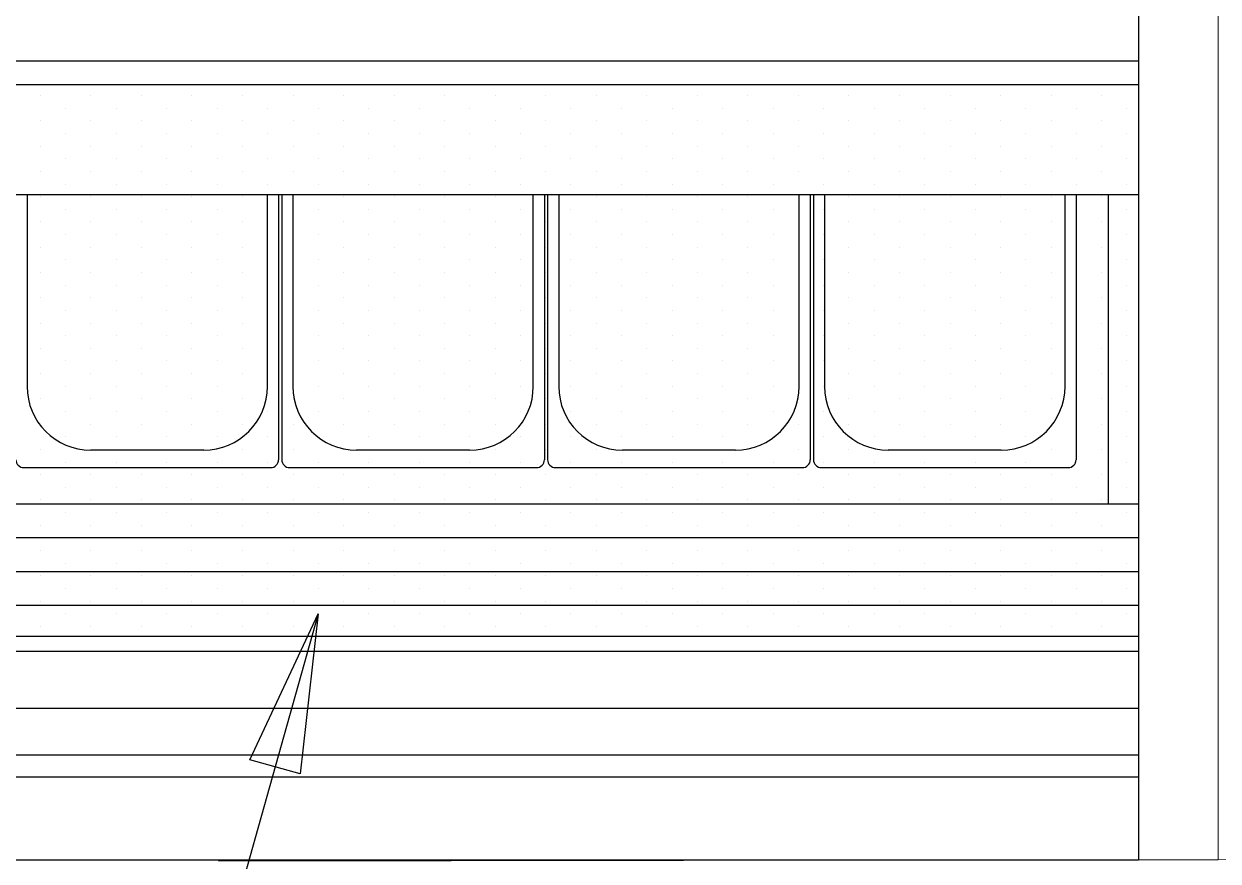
# Model space of a CAD drawing. Header units: millimetres. Extents: x 4980 to 19099, y 3891 to 5773.
# Drawn here: x 6685.2 to 6760.2, y 4954.4 to 5007 of the extents above; entities that cross this region are included whole.
import ezdxf

# ---------------------------------------------------------------- set-up
doc = ezdxf.new("R2010")
doc.units = ezdxf.units.MM
doc.layers.add('Kıtc-031 Müşteri Mevcut', color=30, linetype='Continuous')
doc.layers.add('no3_ahsap kesit on', color=40, linetype='Continuous', lineweight=20)
doc.layers.add('no3_paslanmaz gorunus on', color=163, linetype='Continuous', lineweight=18)
doc.styles.get("Standard").update_dxf_attribs({"font": 'stylu.ttf', "height": 10})
doc.dimstyles.new('ISO-25', dxfattribs={"dimtxt": 2.5, "dimasz": 5, "dimexe": 1.25, "dimexo": 0.625, "dimtad": 1, "dimdec": 0, "dimtxsty": 'Standard', "dimblk": 'ARCHTICK', "dimcen": 2.5, "dimclrd": 256, "dimclre": 256, "dimclrt": 256, "dimadec": 0, "dimazin": 0, "dimtfac": 1, "dimtdec": 0, "dimtmove": 0, "dimatfit": 3, "dimldrblk": 'ARCHTICK', "dimfxl": 1, "dimlwd": -1, "dimlwe": -1, "dimarcsym": 0})

# ---------------------------------------------------------------- blocks, each defined once
blk = doc.blocks.new('A$C76464ACB')
at = {"layer": 'Kıtc-031 Müşteri Mevcut'}
for p, q in [((108.2, 114.994), (108.2, 0)), ((0, 50.192), (108.2, 50.192)), ((0, 48.692), (108.2, 48.692)), ((39.212, 48), (39.212, 48)), ((42.387, 48), (42.387, 48)), ((45.562, 48), (45.562, 48)), ((48.737, 48), (48.737, 48)), ((51.912, 48), (51.912, 48)), ((55.087, 48), (55.087, 48)), ((58.262, 48), (58.262, 48)), ((61.437, 48), (61.437, 48)), ((64.612, 48), (64.612, 48)), ((67.787, 48), (67.787, 48)), ((70.962, 48), (70.962, 48)), ((74.137, 48), (74.137, 48)), ((77.312, 48), (77.312, 48)), ((80.487, 48), (80.487, 48)), ((83.662, 48), (83.662, 48)), ((86.837, 48), (86.837, 48)), ((90.012, 48), (90.012, 48)), ((93.187, 48), (93.187, 48)), ((96.362, 48), (96.362, 48)), ((99.537, 48), (99.537, 48)), ((102.712, 48), (102.712, 48)), ((105.887, 48), (105.887, 48)), ((40.8, 47.206), (40.8, 47.206)), ((43.975, 47.206), (43.975, 47.206)), ((47.15, 47.206), (47.15, 47.206)), ((50.325, 47.206), (50.325, 47.206)), ((53.5, 47.206), (53.5, 47.206)), ((56.675, 47.206), (56.675, 47.206)), ((59.85, 47.206), (59.85, 47.206)), ((63.025, 47.206), (63.025, 47.206)), ((66.2, 47.206), (66.2, 47.206)), ((69.375, 47.206), (69.375, 47.206)), ((72.55, 47.206), (72.55, 47.206)), ((75.725, 47.206), (75.725, 47.206)), ((78.9, 47.206), (78.9, 47.206)), ((82.075, 47.206), (82.075, 47.206)), ((85.25, 47.206), (85.25, 47.206)), ((88.425, 47.206), (88.425, 47.206)), ((91.6, 47.206), (91.6, 47.206)), ((94.775, 47.206), (94.775, 47.206)), ((97.95, 47.206), (97.95, 47.206)), ((101.125, 47.206), (101.125, 47.206)), ((104.3, 47.206), (104.3, 47.206)), ((107.475, 47.206), (107.475, 47.206)), ((39.212, 46.412), (39.212, 46.412)), ((42.387, 46.412), (42.387, 46.412)), ((45.562, 46.412), (45.562, 46.412)), ((48.737, 46.412), (48.737, 46.412)), ((51.912, 46.412), (51.912, 46.412)), ((55.087, 46.412), (55.087, 46.412)), ((58.262, 46.412), (58.262, 46.412)), ((61.437, 46.412), (61.437, 46.412)), ((64.612, 46.412), (64.612, 46.412)), ((67.787, 46.412), (67.787, 46.412)), ((70.962, 46.412), (70.962, 46.412)), ((74.137, 46.412), (74.137, 46.412)), ((77.312, 46.412), (77.312, 46.412)), ((80.487, 46.412), (80.487, 46.412)), ((83.662, 46.412), (83.662, 46.412)), ((86.837, 46.412), (86.837, 46.412)), ((90.012, 46.412), (90.012, 46.412)), ((93.187, 46.412), (93.187, 46.412)), ((96.362, 46.412), (96.362, 46.412)), ((99.537, 46.412), (99.537, 46.412)), ((102.712, 46.412), (102.712, 46.412)), ((105.887, 46.412), (105.887, 46.412)), ((40.8, 45.619), (40.8, 45.619)), ((43.975, 45.619), (43.975, 45.619)), ((47.15, 45.619), (47.15, 45.619)), ((50.325, 45.619), (50.325, 45.619)), ((53.5, 45.619), (53.5, 45.619)), ((56.675, 45.619), (56.675, 45.619)), ((59.85, 45.619), (59.85, 45.619)), ((63.025, 45.619), (63.025, 45.619)), ((66.2, 45.619), (66.2, 45.619)), ((69.375, 45.619), (69.375, 45.619)), ((72.55, 45.619), (72.55, 45.619)), ((75.725, 45.619), (75.725, 45.619)), ((78.9, 45.619), (78.9, 45.619)), ((82.075, 45.619), (82.075, 45.619)), ((85.25, 45.619), (85.25, 45.619)), ((88.425, 45.619), (88.425, 45.619)), ((91.6, 45.619), (91.6, 45.619)), ((94.775, 45.619), (94.775, 45.619)), ((97.95, 45.619), (97.95, 45.619)), ((101.125, 45.619), (101.125, 45.619)), ((104.3, 45.619), (104.3, 45.619)), ((107.475, 45.619), (107.475, 45.619)), ((39.212, 44.825), (39.212, 44.825)), ((42.387, 44.825), (42.387, 44.825)), ((45.562, 44.825), (45.562, 44.825)), ((48.737, 44.825), (48.737, 44.825)), ((51.912, 44.825), (51.912, 44.825)), ((55.087, 44.825), (55.087, 44.825)), ((58.262, 44.825), (58.262, 44.825)), ((61.437, 44.825), (61.437, 44.825)), ((64.612, 44.825), (64.612, 44.825)), ((67.787, 44.825), (67.787, 44.825)), ((70.962, 44.825), (70.962, 44.825)), ((74.137, 44.825), (74.137, 44.825)), ((77.312, 44.825), (77.312, 44.825)), ((80.487, 44.825), (80.487, 44.825)), ((83.662, 44.825), (83.662, 44.825)), ((86.837, 44.825), (86.837, 44.825)), ((90.012, 44.825), (90.012, 44.825)), ((93.187, 44.825), (93.187, 44.825)), ((96.362, 44.825), (96.362, 44.825)), ((99.537, 44.825), (99.537, 44.825)), ((102.712, 44.825), (102.712, 44.825)), ((105.887, 44.825), (105.887, 44.825)), ((40.8, 44.031), (40.8, 44.031)), ((43.975, 44.031), (43.975, 44.031)), ((47.15, 44.031), (47.15, 44.031)), ((50.325, 44.031), (50.325, 44.031)), ((53.5, 44.031), (53.5, 44.031)), ((56.675, 44.031), (56.675, 44.031)), ((59.85, 44.031), (59.85, 44.031)), ((63.025, 44.031), (63.025, 44.031)), ((66.2, 44.031), (66.2, 44.031)), ((69.375, 44.031), (69.375, 44.031)), ((72.55, 44.031), (72.55, 44.031)), ((75.725, 44.031), (75.725, 44.031)), ((78.9, 44.031), (78.9, 44.031)), ((82.075, 44.031), (82.075, 44.031)), ((85.25, 44.031), (85.25, 44.031)), ((88.425, 44.031), (88.425, 44.031)), ((91.6, 44.031), (91.6, 44.031)), ((94.775, 44.031), (94.775, 44.031)), ((97.95, 44.031), (97.95, 44.031)), ((101.125, 44.031), (101.125, 44.031)), ((104.3, 44.031), (104.3, 44.031)), ((107.475, 44.031), (107.475, 44.031)), ((39.212, 43.237), (39.212, 43.237)), ((42.387, 43.237), (42.387, 43.237)), ((45.562, 43.237), (45.562, 43.237)), ((48.737, 43.237), (48.737, 43.237)), ((51.912, 43.237), (51.912, 43.237)), ((55.087, 43.237), (55.087, 43.237)), ((58.262, 43.237), (58.262, 43.237)), ((61.437, 43.237), (61.437, 43.237)), ((64.612, 43.237), (64.612, 43.237)), ((67.787, 43.237), (67.787, 43.237)), ((70.962, 43.237), (70.962, 43.237)), ((74.137, 43.237), (74.137, 43.237)), ((77.312, 43.237), (77.312, 43.237)), ((80.487, 43.237), (80.487, 43.237)), ((83.662, 43.237), (83.662, 43.237)), ((86.837, 43.237), (86.837, 43.237)), ((90.012, 43.237), (90.012, 43.237)), ((93.187, 43.237), (93.187, 43.237)), ((96.362, 43.237), (96.362, 43.237)), ((99.537, 43.237), (99.537, 43.237)), ((102.712, 43.237), (102.712, 43.237)), ((105.887, 43.237), (105.887, 43.237)), ((40.8, 42.444), (40.8, 42.444)), ((43.975, 42.444), (43.975, 42.444)), ((47.15, 42.444), (47.15, 42.444)), ((50.325, 42.444), (50.325, 42.444)), ((53.5, 42.444), (53.5, 42.444)), ((56.675, 42.444), (56.675, 42.444)), ((59.85, 42.444), (59.85, 42.444)), ((63.025, 42.444), (63.025, 42.444)), ((66.2, 42.444), (66.2, 42.444)), ((69.375, 42.444), (69.375, 42.444)), ((72.55, 42.444), (72.55, 42.444)), ((75.725, 42.444), (75.725, 42.444)), ((78.9, 42.444), (78.9, 42.444)), ((82.075, 42.444), (82.075, 42.444)), ((85.25, 42.444), (85.25, 42.444)), ((88.425, 42.444), (88.425, 42.444)), ((91.6, 42.444), (91.6, 42.444)), ((94.775, 42.444), (94.775, 42.444)), ((97.95, 42.444), (97.95, 42.444)), ((101.125, 42.444), (101.125, 42.444)), ((104.3, 42.444), (104.3, 42.444)), ((107.475, 42.444), (107.475, 42.444)), ((108.2, 41.773), (0, 41.773)), ((38.382, 41.773), (38.382, 29.73)), ((39.212, 41.65), (39.212, 41.65)), ((42.387, 41.65), (42.387, 41.65)), ((45.562, 41.65), (45.562, 41.65)), ((48.737, 41.65), (48.737, 41.65)), ((51.912, 41.65), (51.912, 41.65)), ((53.482, 29.73), (53.482, 41.773)), ((54.182, 41.773), (54.182, 25.13)), ((54.382, 41.773), (54.382, 25.13)), ((55.082, 41.773), (55.082, 29.73)), ((55.087, 41.65), (55.087, 41.65)), ((58.262, 41.65), (58.262, 41.65)), ((61.437, 41.65), (61.437, 41.65)), ((64.612, 41.65), (64.612, 41.65)), ((67.787, 41.65), (67.787, 41.65)), ((70.182, 29.73), (70.182, 41.773)), ((70.882, 41.773), (70.882, 25.13)), ((70.962, 41.65), (70.962, 41.65)), ((71.082, 41.773), (71.082, 25.13)), ((71.782, 41.773), (71.782, 29.73)), ((74.137, 41.65), (74.137, 41.65)), ((77.312, 41.65), (77.312, 41.65)), ((80.487, 41.65), (80.487, 41.65)), ((83.662, 41.65), (83.662, 41.65)), ((86.837, 41.65), (86.837, 41.65)), ((86.882, 29.73), (86.882, 41.773)), ((87.582, 41.773), (87.582, 25.13)), ((87.782, 41.773), (87.782, 25.13)), ((88.482, 41.773), (88.482, 29.73)), ((90.012, 41.65), (90.012, 41.65)), ((93.187, 41.65), (93.187, 41.65)), ((96.362, 41.65), (96.362, 41.65)), ((99.537, 41.65), (99.537, 41.65)), ((102.712, 41.65), (102.712, 41.65)), ((103.582, 29.73), (103.582, 41.773)), ((104.282, 41.773), (104.282, 25.13)), ((105.887, 41.65), (105.887, 41.65)), ((106.3, 41.773), (106.3, 22.348)), ((40.8, 40.856), (40.8, 40.856)), ((43.975, 40.856), (43.975, 40.856)), ((47.15, 40.856), (47.15, 40.856)), ((50.325, 40.856), (50.325, 40.856)), ((53.5, 40.856), (53.5, 40.856)), ((56.675, 40.856), (56.675, 40.856)), ((59.85, 40.856), (59.85, 40.856)), ((63.025, 40.856), (63.025, 40.856)), ((66.2, 40.856), (66.2, 40.856)), ((69.375, 40.856), (69.375, 40.856)), ((72.55, 40.856), (72.55, 40.856)), ((75.725, 40.856), (75.725, 40.856)), ((78.9, 40.856), (78.9, 40.856)), ((82.075, 40.856), (82.075, 40.856)), ((85.25, 40.856), (85.25, 40.856)), ((88.425, 40.856), (88.425, 40.856)), ((91.6, 40.856), (91.6, 40.856)), ((94.775, 40.856), (94.775, 40.856)), ((97.95, 40.856), (97.95, 40.856)), ((101.125, 40.856), (101.125, 40.856)), ((104.3, 40.856), (104.3, 40.856)), ((107.475, 40.856), (107.475, 40.856)), ((39.212, 40.062), (39.212, 40.062)), ((42.387, 40.062), (42.387, 40.062)), ((45.562, 40.062), (45.562, 40.062)), ((48.737, 40.062), (48.737, 40.062)), ((51.912, 40.062), (51.912, 40.062)), ((55.087, 40.062), (55.087, 40.062)), ((58.262, 40.062), (58.262, 40.062)), ((61.437, 40.062), (61.437, 40.062)), ((64.612, 40.062), (64.612, 40.062)), ((67.787, 40.062), (67.787, 40.062)), ((70.962, 40.062), (70.962, 40.062)), ((74.137, 40.062), (74.137, 40.062)), ((77.312, 40.062), (77.312, 40.062)), ((80.487, 40.062), (80.487, 40.062)), ((83.662, 40.062), (83.662, 40.062)), ((86.837, 40.062), (86.837, 40.062)), ((90.012, 40.062), (90.012, 40.062)), ((93.187, 40.062), (93.187, 40.062)), ((96.362, 40.062), (96.362, 40.062)), ((99.537, 40.062), (99.537, 40.062)), ((102.712, 40.062), (102.712, 40.062)), ((105.887, 40.062), (105.887, 40.062)), ((40.8, 39.269), (40.8, 39.269)), ((43.975, 39.269), (43.975, 39.269)), ((47.15, 39.269), (47.15, 39.269)), ((50.325, 39.269), (50.325, 39.269)), ((53.5, 39.269), (53.5, 39.269)), ((56.675, 39.269), (56.675, 39.269)), ((59.85, 39.269), (59.85, 39.269)), ((63.025, 39.269), (63.025, 39.269)), ((66.2, 39.269), (66.2, 39.269)), ((69.375, 39.269), (69.375, 39.269)), ((72.55, 39.269), (72.55, 39.269)), ((75.725, 39.269), (75.725, 39.269)), ((78.9, 39.269), (78.9, 39.269)), ((82.075, 39.269), (82.075, 39.269)), ((85.25, 39.269), (85.25, 39.269)), ((88.425, 39.269), (88.425, 39.269)), ((91.6, 39.269), (91.6, 39.269)), ((94.775, 39.269), (94.775, 39.269)), ((97.95, 39.269), (97.95, 39.269)), ((101.125, 39.269), (101.125, 39.269)), ((104.3, 39.269), (104.3, 39.269)), ((107.475, 39.269), (107.475, 39.269)), ((39.212, 38.475), (39.212, 38.475)), ((42.387, 38.475), (42.387, 38.475)), ((45.562, 38.475), (45.562, 38.475)), ((48.737, 38.475), (48.737, 38.475)), ((51.912, 38.475), (51.912, 38.475)), ((55.087, 38.475), (55.087, 38.475)), ((58.262, 38.475), (58.262, 38.475)), ((61.437, 38.475), (61.437, 38.475)), ((64.612, 38.475), (64.612, 38.475)), ((67.787, 38.475), (67.787, 38.475)), ((70.962, 38.475), (70.962, 38.475)), ((74.137, 38.475), (74.137, 38.475)), ((77.312, 38.475), (77.312, 38.475)), ((80.487, 38.475), (80.487, 38.475)), ((83.662, 38.475), (83.662, 38.475)), ((86.837, 38.475), (86.837, 38.475)), ((90.012, 38.475), (90.012, 38.475)), ((93.187, 38.475), (93.187, 38.475)), ((96.362, 38.475), (96.362, 38.475)), ((99.537, 38.475), (99.537, 38.475)), ((102.712, 38.475), (102.712, 38.475)), ((105.887, 38.475), (105.887, 38.475)), ((40.8, 37.681), (40.8, 37.681)), ((43.975, 37.681), (43.975, 37.681)), ((47.15, 37.681), (47.15, 37.681)), ((50.325, 37.681), (50.325, 37.681)), ((53.5, 37.681), (53.5, 37.681)), ((56.675, 37.681), (56.675, 37.681)), ((59.85, 37.681), (59.85, 37.681)), ((63.025, 37.681), (63.025, 37.681)), ((66.2, 37.681), (66.2, 37.681)), ((69.375, 37.681), (69.375, 37.681)), ((72.55, 37.681), (72.55, 37.681)), ((75.725, 37.681), (75.725, 37.681)), ((78.9, 37.681), (78.9, 37.681)), ((82.075, 37.681), (82.075, 37.681)), ((85.25, 37.681), (85.25, 37.681)), ((88.425, 37.681), (88.425, 37.681)), ((91.6, 37.681), (91.6, 37.681)), ((94.775, 37.681), (94.775, 37.681)), ((97.95, 37.681), (97.95, 37.681)), ((101.125, 37.681), (101.125, 37.681)), ((104.3, 37.681), (104.3, 37.681)), ((107.475, 37.681), (107.475, 37.681)), ((39.212, 36.887), (39.212, 36.887)), ((42.387, 36.887), (42.387, 36.887)), ((45.562, 36.887), (45.562, 36.887)), ((48.737, 36.887), (48.737, 36.887)), ((51.912, 36.887), (51.912, 36.887)), ((55.087, 36.887), (55.087, 36.887)), ((58.262, 36.887), (58.262, 36.887)), ((61.437, 36.887), (61.437, 36.887)), ((64.612, 36.887), (64.612, 36.887)), ((67.787, 36.887), (67.787, 36.887)), ((70.962, 36.887), (70.962, 36.887)), ((74.137, 36.887), (74.137, 36.887)), ((77.312, 36.887), (77.312, 36.887)), ((80.487, 36.887), (80.487, 36.887)), ((83.662, 36.887), (83.662, 36.887)), ((86.837, 36.887), (86.837, 36.887)), ((90.012, 36.887), (90.012, 36.887)), ((93.187, 36.887), (93.187, 36.887)), ((96.362, 36.887), (96.362, 36.887)), ((99.537, 36.887), (99.537, 36.887)), ((102.712, 36.887), (102.712, 36.887)), ((105.887, 36.887), (105.887, 36.887)), ((40.8, 36.094), (40.8, 36.094)), ((43.975, 36.094), (43.975, 36.094)), ((47.15, 36.094), (47.15, 36.094)), ((50.325, 36.094), (50.325, 36.094)), ((53.5, 36.094), (53.5, 36.094)), ((56.675, 36.094), (56.675, 36.094)), ((59.85, 36.094), (59.85, 36.094)), ((63.025, 36.094), (63.025, 36.094)), ((66.2, 36.094), (66.2, 36.094)), ((69.375, 36.094), (69.375, 36.094)), ((72.55, 36.094), (72.55, 36.094)), ((75.725, 36.094), (75.725, 36.094)), ((78.9, 36.094), (78.9, 36.094)), ((82.075, 36.094), (82.075, 36.094)), ((85.25, 36.094), (85.25, 36.094)), ((88.425, 36.094), (88.425, 36.094)), ((91.6, 36.094), (91.6, 36.094)), ((94.775, 36.094), (94.775, 36.094)), ((97.95, 36.094), (97.95, 36.094)), ((101.125, 36.094), (101.125, 36.094)), ((104.3, 36.094), (104.3, 36.094)), ((107.475, 36.094), (107.475, 36.094)), ((39.212, 35.3), (39.212, 35.3)), ((42.387, 35.3), (42.387, 35.3)), ((45.562, 35.3), (45.562, 35.3)), ((48.737, 35.3), (48.737, 35.3)), ((51.912, 35.3), (51.912, 35.3)), ((55.087, 35.3), (55.087, 35.3)), ((58.262, 35.3), (58.262, 35.3)), ((61.437, 35.3), (61.437, 35.3)), ((64.612, 35.3), (64.612, 35.3)), ((67.787, 35.3), (67.787, 35.3)), ((70.962, 35.3), (70.962, 35.3)), ((74.137, 35.3), (74.137, 35.3)), ((77.312, 35.3), (77.312, 35.3)), ((80.487, 35.3), (80.487, 35.3)), ((83.662, 35.3), (83.662, 35.3)), ((86.837, 35.3), (86.837, 35.3)), ((90.012, 35.3), (90.012, 35.3)), ((93.187, 35.3), (93.187, 35.3)), ((96.362, 35.3), (96.362, 35.3)), ((99.537, 35.3), (99.537, 35.3)), ((102.712, 35.3), (102.712, 35.3)), ((105.887, 35.3), (105.887, 35.3)), ((40.8, 34.506), (40.8, 34.506)), ((43.975, 34.506), (43.975, 34.506)), ((47.15, 34.506), (47.15, 34.506)), ((50.325, 34.506), (50.325, 34.506)), ((53.5, 34.506), (53.5, 34.506)), ((56.675, 34.506), (56.675, 34.506)), ((59.85, 34.506), (59.85, 34.506)), ((63.025, 34.506), (63.025, 34.506)), ((66.2, 34.506), (66.2, 34.506)), ((69.375, 34.506), (69.375, 34.506)), ((72.55, 34.506), (72.55, 34.506)), ((75.725, 34.506), (75.725, 34.506)), ((78.9, 34.506), (78.9, 34.506)), ((82.075, 34.506), (82.075, 34.506)), ((85.25, 34.506), (85.25, 34.506)), ((88.425, 34.506), (88.425, 34.506)), ((91.6, 34.506), (91.6, 34.506)), ((94.775, 34.506), (94.775, 34.506)), ((97.95, 34.506), (97.95, 34.506)), ((101.125, 34.506), (101.125, 34.506)), ((104.3, 34.506), (104.3, 34.506)), ((107.475, 34.506), (107.475, 34.506)), ((39.212, 33.712), (39.212, 33.712)), ((42.387, 33.712), (42.387, 33.712)), ((45.562, 33.712), (45.562, 33.712)), ((48.737, 33.712), (48.737, 33.712)), ((51.912, 33.712), (51.912, 33.712)), ((55.087, 33.712), (55.087, 33.712)), ((58.262, 33.712), (58.262, 33.712)), ((61.437, 33.712), (61.437, 33.712)), ((64.612, 33.712), (64.612, 33.712)), ((67.787, 33.712), (67.787, 33.712)), ((70.962, 33.712), (70.962, 33.712)), ((74.137, 33.712), (74.137, 33.712)), ((77.312, 33.712), (77.312, 33.712)), ((80.487, 33.712), (80.487, 33.712)), ((83.662, 33.712), (83.662, 33.712)), ((86.837, 33.712), (86.837, 33.712)), ((90.012, 33.712), (90.012, 33.712)), ((93.187, 33.712), (93.187, 33.712)), ((96.362, 33.712), (96.362, 33.712)), ((99.537, 33.712), (99.537, 33.712)), ((102.712, 33.712), (102.712, 33.712)), ((105.887, 33.712), (105.887, 33.712)), ((40.8, 32.919), (40.8, 32.919)), ((43.975, 32.919), (43.975, 32.919)), ((47.15, 32.919), (47.15, 32.919)), ((50.325, 32.919), (50.325, 32.919)), ((53.5, 32.919), (53.5, 32.919)), ((56.675, 32.919), (56.675, 32.919)), ((59.85, 32.919), (59.85, 32.919)), ((63.025, 32.919), (63.025, 32.919)), ((66.2, 32.919), (66.2, 32.919)), ((69.375, 32.919), (69.375, 32.919)), ((72.55, 32.919), (72.55, 32.919)), ((75.725, 32.919), (75.725, 32.919)), ((78.9, 32.919), (78.9, 32.919)), ((82.075, 32.919), (82.075, 32.919)), ((85.25, 32.919), (85.25, 32.919)), ((88.425, 32.919), (88.425, 32.919)), ((91.6, 32.919), (91.6, 32.919)), ((94.775, 32.919), (94.775, 32.919)), ((97.95, 32.919), (97.95, 32.919)), ((101.125, 32.919), (101.125, 32.919)), ((104.3, 32.919), (104.3, 32.919)), ((107.475, 32.919), (107.475, 32.919)), ((39.212, 32.125), (39.212, 32.125)), ((42.387, 32.125), (42.387, 32.125)), ((45.562, 32.125), (45.562, 32.125)), ((48.737, 32.125), (48.737, 32.125)), ((51.912, 32.125), (51.912, 32.125)), ((55.087, 32.125), (55.087, 32.125)), ((58.262, 32.125), (58.262, 32.125)), ((61.437, 32.125), (61.437, 32.125)), ((64.612, 32.125), (64.612, 32.125)), ((67.787, 32.125), (67.787, 32.125)), ((70.962, 32.125), (70.962, 32.125)), ((74.137, 32.125), (74.137, 32.125)), ((77.312, 32.125), (77.312, 32.125)), ((80.487, 32.125), (80.487, 32.125)), ((83.662, 32.125), (83.662, 32.125)), ((86.837, 32.125), (86.837, 32.125)), ((90.012, 32.125), (90.012, 32.125)), ((93.187, 32.125), (93.187, 32.125)), ((96.362, 32.125), (96.362, 32.125)), ((99.537, 32.125), (99.537, 32.125)), ((102.712, 32.125), (102.712, 32.125)), ((105.887, 32.125), (105.887, 32.125)), ((40.8, 31.331), (40.8, 31.331)), ((43.975, 31.331), (43.975, 31.331)), ((47.15, 31.331), (47.15, 31.331)), ((50.325, 31.331), (50.325, 31.331)), ((53.5, 31.331), (53.5, 31.331)), ((56.675, 31.331), (56.675, 31.331)), ((59.85, 31.331), (59.85, 31.331)), ((63.025, 31.331), (63.025, 31.331)), ((66.2, 31.331), (66.2, 31.331)), ((69.375, 31.331), (69.375, 31.331)), ((72.55, 31.331), (72.55, 31.331)), ((75.725, 31.331), (75.725, 31.331)), ((78.9, 31.331), (78.9, 31.331)), ((82.075, 31.331), (82.075, 31.331)), ((85.25, 31.331), (85.25, 31.331)), ((88.425, 31.331), (88.425, 31.331)), ((91.6, 31.331), (91.6, 31.331)), ((94.775, 31.331), (94.775, 31.331)), ((97.95, 31.331), (97.95, 31.331)), ((101.125, 31.331), (101.125, 31.331)), ((104.3, 31.331), (104.3, 31.331)), ((107.475, 31.331), (107.475, 31.331)), ((39.212, 30.537), (39.212, 30.537)), ((42.387, 30.537), (42.387, 30.537)), ((45.562, 30.537), (45.562, 30.537)), ((48.737, 30.537), (48.737, 30.537)), ((51.912, 30.537), (51.912, 30.537)), ((55.087, 30.537), (55.087, 30.537)), ((58.262, 30.537), (58.262, 30.537)), ((61.437, 30.537), (61.437, 30.537)), ((64.612, 30.537), (64.612, 30.537)), ((67.787, 30.537), (67.787, 30.537)), ((70.962, 30.537), (70.962, 30.537)), ((74.137, 30.537), (74.137, 30.537)), ((77.312, 30.537), (77.312, 30.537)), ((80.487, 30.537), (80.487, 30.537)), ((83.662, 30.537), (83.662, 30.537)), ((86.837, 30.537), (86.837, 30.537)), ((90.012, 30.537), (90.012, 30.537)), ((93.187, 30.537), (93.187, 30.537)), ((96.362, 30.537), (96.362, 30.537)), ((99.537, 30.537), (99.537, 30.537)), ((102.712, 30.537), (102.712, 30.537)), ((105.887, 30.537), (105.887, 30.537)), ((40.8, 29.744), (40.8, 29.744)), ((43.975, 29.744), (43.975, 29.744)), ((47.15, 29.744), (47.15, 29.744)), ((50.325, 29.744), (50.325, 29.744)), ((53.5, 29.744), (53.5, 29.744)), ((56.675, 29.744), (56.675, 29.744)), ((59.85, 29.744), (59.85, 29.744)), ((63.025, 29.744), (63.025, 29.744)), ((66.2, 29.744), (66.2, 29.744)), ((69.375, 29.744), (69.375, 29.744)), ((72.55, 29.744), (72.55, 29.744)), ((75.725, 29.744), (75.725, 29.744)), ((78.9, 29.744), (78.9, 29.744)), ((82.075, 29.744), (82.075, 29.744)), ((85.25, 29.744), (85.25, 29.744)), ((88.425, 29.744), (88.425, 29.744)), ((91.6, 29.744), (91.6, 29.744)), ((94.775, 29.744), (94.775, 29.744)), ((97.95, 29.744), (97.95, 29.744)), ((101.125, 29.744), (101.125, 29.744)), ((104.3, 29.744), (104.3, 29.744)), ((107.475, 29.744), (107.475, 29.744)), ((39.212, 28.95), (39.212, 28.95)), ((42.387, 28.95), (42.387, 28.95)), ((45.562, 28.95), (45.562, 28.95)), ((48.737, 28.95), (48.737, 28.95)), ((51.912, 28.95), (51.912, 28.95)), ((55.087, 28.95), (55.087, 28.95)), ((58.262, 28.95), (58.262, 28.95)), ((61.437, 28.95), (61.437, 28.95)), ((64.612, 28.95), (64.612, 28.95)), ((67.787, 28.95), (67.787, 28.95)), ((70.962, 28.95), (70.962, 28.95)), ((74.137, 28.95), (74.137, 28.95)), ((77.312, 28.95), (77.312, 28.95)), ((80.487, 28.95), (80.487, 28.95)), ((83.662, 28.95), (83.662, 28.95)), ((86.837, 28.95), (86.837, 28.95)), ((90.012, 28.95), (90.012, 28.95)), ((93.187, 28.95), (93.187, 28.95)), ((96.362, 28.95), (96.362, 28.95)), ((99.537, 28.95), (99.537, 28.95)), ((102.712, 28.95), (102.712, 28.95)), ((105.887, 28.95), (105.887, 28.95)), ((40.8, 28.156), (40.8, 28.156)), ((43.975, 28.156), (43.975, 28.156)), ((47.15, 28.156), (47.15, 28.156)), ((50.325, 28.156), (50.325, 28.156)), ((53.5, 28.156), (53.5, 28.156)), ((56.675, 28.156), (56.675, 28.156)), ((59.85, 28.156), (59.85, 28.156)), ((63.025, 28.156), (63.025, 28.156)), ((66.2, 28.156), (66.2, 28.156)), ((69.375, 28.156), (69.375, 28.156)), ((72.55, 28.156), (72.55, 28.156)), ((75.725, 28.156), (75.725, 28.156)), ((78.9, 28.156), (78.9, 28.156)), ((82.075, 28.156), (82.075, 28.156)), ((85.25, 28.156), (85.25, 28.156)), ((88.425, 28.156), (88.425, 28.156)), ((91.6, 28.156), (91.6, 28.156)), ((94.775, 28.156), (94.775, 28.156)), ((97.95, 28.156), (97.95, 28.156)), ((101.125, 28.156), (101.125, 28.156)), ((104.3, 28.156), (104.3, 28.156)), ((107.475, 28.156), (107.475, 28.156)), ((39.212, 27.362), (39.212, 27.362)), ((42.387, 27.362), (42.387, 27.362)), ((45.562, 27.362), (45.562, 27.362)), ((48.737, 27.362), (48.737, 27.362)), ((51.912, 27.362), (51.912, 27.362)), ((55.087, 27.362), (55.087, 27.362)), ((58.262, 27.362), (58.262, 27.362)), ((61.437, 27.362), (61.437, 27.362)), ((64.612, 27.362), (64.612, 27.362)), ((67.787, 27.362), (67.787, 27.362)), ((70.962, 27.362), (70.962, 27.362)), ((74.137, 27.362), (74.137, 27.362)), ((77.312, 27.362), (77.312, 27.362)), ((80.487, 27.362), (80.487, 27.362)), ((83.662, 27.362), (83.662, 27.362)), ((86.837, 27.362), (86.837, 27.362)), ((90.012, 27.362), (90.012, 27.362)), ((93.187, 27.362), (93.187, 27.362)), ((96.362, 27.362), (96.362, 27.362)), ((99.537, 27.362), (99.537, 27.362)), ((102.712, 27.362), (102.712, 27.362)), ((105.887, 27.362), (105.887, 27.362)), ((40.8, 26.569), (40.8, 26.569)), ((43.975, 26.569), (43.975, 26.569)), ((47.15, 26.569), (47.15, 26.569)), ((50.325, 26.569), (50.325, 26.569)), ((53.5, 26.569), (53.5, 26.569)), ((56.675, 26.569), (56.675, 26.569)), ((59.85, 26.569), (59.85, 26.569)), ((63.025, 26.569), (63.025, 26.569)), ((66.2, 26.569), (66.2, 26.569)), ((69.375, 26.569), (69.375, 26.569)), ((72.55, 26.569), (72.55, 26.569)), ((75.725, 26.569), (75.725, 26.569)), ((78.9, 26.569), (78.9, 26.569)), ((82.075, 26.569), (82.075, 26.569)), ((85.25, 26.569), (85.25, 26.569)), ((88.425, 26.569), (88.425, 26.569)), ((91.6, 26.569), (91.6, 26.569)), ((94.775, 26.569), (94.775, 26.569)), ((97.95, 26.569), (97.95, 26.569)), ((101.125, 26.569), (101.125, 26.569)), ((104.3, 26.569), (104.3, 26.569)), ((107.475, 26.569), (107.475, 26.569)), ((39.212, 25.775), (39.212, 25.775)), ((49.482, 25.73), (42.382, 25.73)), ((42.387, 25.775), (42.387, 25.775)), ((45.562, 25.775), (45.562, 25.775)), ((48.737, 25.775), (48.737, 25.775)), ((51.912, 25.775), (51.912, 25.775)), ((55.087, 25.775), (55.087, 25.775)), ((58.262, 25.775), (58.262, 25.775)), ((66.182, 25.73), (59.082, 25.73)), ((61.437, 25.775), (61.437, 25.775)), ((64.612, 25.775), (64.612, 25.775)), ((67.787, 25.775), (67.787, 25.775)), ((70.962, 25.775), (70.962, 25.775)), ((74.137, 25.775), (74.137, 25.775)), ((82.882, 25.73), (75.782, 25.73)), ((77.312, 25.775), (77.312, 25.775)), ((80.487, 25.775), (80.487, 25.775)), ((83.662, 25.775), (83.662, 25.775)), ((86.837, 25.775), (86.837, 25.775)), ((90.012, 25.775), (90.012, 25.775)), ((99.582, 25.73), (92.482, 25.73)), ((93.187, 25.775), (93.187, 25.775)), ((96.362, 25.775), (96.362, 25.775)), ((99.537, 25.775), (99.537, 25.775)), ((102.712, 25.775), (102.712, 25.775)), ((105.887, 25.775), (105.887, 25.775)), ((40.8, 24.981), (40.8, 24.981)), ((43.975, 24.981), (43.975, 24.981)), ((47.15, 24.981), (47.15, 24.981)), ((50.325, 24.981), (50.325, 24.981)), ((53.5, 24.981), (53.5, 24.981)), ((56.675, 24.981), (56.675, 24.981)), ((59.85, 24.981), (59.85, 24.981)), ((63.025, 24.981), (63.025, 24.981)), ((66.2, 24.981), (66.2, 24.981)), ((69.375, 24.981), (69.375, 24.981)), ((72.55, 24.981), (72.55, 24.981)), ((75.725, 24.981), (75.725, 24.981)), ((78.9, 24.981), (78.9, 24.981)), ((82.075, 24.981), (82.075, 24.981)), ((85.25, 24.981), (85.25, 24.981)), ((88.425, 24.981), (88.425, 24.981)), ((91.6, 24.981), (91.6, 24.981)), ((94.775, 24.981), (94.775, 24.981)), ((97.95, 24.981), (97.95, 24.981)), ((101.125, 24.981), (101.125, 24.981)), ((104.3, 24.981), (104.3, 24.981)), ((107.475, 24.981), (107.475, 24.981)), ((38.182, 24.63), (53.682, 24.63)), ((39.212, 24.187), (39.212, 24.187)), ((42.387, 24.187), (42.387, 24.187)), ((45.562, 24.187), (45.562, 24.187)), ((48.737, 24.187), (48.737, 24.187)), ((51.912, 24.187), (51.912, 24.187)), ((54.882, 24.63), (70.382, 24.63)), ((55.087, 24.187), (55.087, 24.187)), ((58.262, 24.187), (58.262, 24.187)), ((61.437, 24.187), (61.437, 24.187)), ((64.612, 24.187), (64.612, 24.187)), ((67.787, 24.187), (67.787, 24.187)), ((70.962, 24.187), (70.962, 24.187)), ((71.582, 24.63), (87.082, 24.63)), ((74.137, 24.187), (74.137, 24.187)), ((77.312, 24.187), (77.312, 24.187)), ((80.487, 24.187), (80.487, 24.187)), ((83.662, 24.187), (83.662, 24.187)), ((86.837, 24.187), (86.837, 24.187)), ((88.282, 24.63), (103.782, 24.63)), ((90.012, 24.187), (90.012, 24.187)), ((93.187, 24.187), (93.187, 24.187)), ((96.362, 24.187), (96.362, 24.187)), ((99.537, 24.187), (99.537, 24.187)), ((102.712, 24.187), (102.712, 24.187)), ((105.887, 24.187), (105.887, 24.187)), ((40.8, 23.394), (40.8, 23.394)), ((43.975, 23.394), (43.975, 23.394)), ((47.15, 23.394), (47.15, 23.394)), ((50.325, 23.394), (50.325, 23.394)), ((53.5, 23.394), (53.5, 23.394)), ((56.675, 23.394), (56.675, 23.394)), ((59.85, 23.394), (59.85, 23.394)), ((63.025, 23.394), (63.025, 23.394)), ((66.2, 23.394), (66.2, 23.394)), ((69.375, 23.394), (69.375, 23.394)), ((72.55, 23.394), (72.55, 23.394)), ((75.725, 23.394), (75.725, 23.394)), ((78.9, 23.394), (78.9, 23.394)), ((82.075, 23.394), (82.075, 23.394)), ((85.25, 23.394), (85.25, 23.394)), ((88.425, 23.394), (88.425, 23.394)), ((91.6, 23.394), (91.6, 23.394)), ((94.775, 23.394), (94.775, 23.394)), ((97.95, 23.394), (97.95, 23.394)), ((101.125, 23.394), (101.125, 23.394)), ((104.3, 23.394), (104.3, 23.394)), ((107.475, 23.394), (107.475, 23.394)), ((39.212, 22.6), (39.212, 22.6)), ((42.387, 22.6), (42.387, 22.6)), ((45.562, 22.6), (45.562, 22.6)), ((48.737, 22.6), (48.737, 22.6)), ((51.912, 22.6), (51.912, 22.6)), ((55.087, 22.6), (55.087, 22.6)), ((58.262, 22.6), (58.262, 22.6)), ((61.437, 22.6), (61.437, 22.6)), ((64.612, 22.6), (64.612, 22.6)), ((67.787, 22.6), (67.787, 22.6)), ((70.962, 22.6), (70.962, 22.6)), ((74.137, 22.6), (74.137, 22.6)), ((77.312, 22.6), (77.312, 22.6)), ((80.487, 22.6), (80.487, 22.6)), ((83.662, 22.6), (83.662, 22.6)), ((86.837, 22.6), (86.837, 22.6)), ((90.012, 22.6), (90.012, 22.6)), ((93.187, 22.6), (93.187, 22.6)), ((96.362, 22.6), (96.362, 22.6)), ((99.537, 22.6), (99.537, 22.6)), ((102.712, 22.6), (102.712, 22.6)), ((105.887, 22.6), (105.887, 22.6)), ((0, 22.348), (108.2, 22.348)), ((40.8, 21.806), (40.8, 21.806)), ((43.975, 21.806), (43.975, 21.806)), ((47.15, 21.806), (47.15, 21.806)), ((50.325, 21.806), (50.325, 21.806)), ((53.5, 21.806), (53.5, 21.806)), ((56.675, 21.806), (56.675, 21.806)), ((59.85, 21.806), (59.85, 21.806)), ((63.025, 21.806), (63.025, 21.806)), ((66.2, 21.806), (66.2, 21.806)), ((69.375, 21.806), (69.375, 21.806)), ((72.55, 21.806), (72.55, 21.806)), ((75.725, 21.806), (75.725, 21.806)), ((78.9, 21.806), (78.9, 21.806)), ((82.075, 21.806), (82.075, 21.806)), ((85.25, 21.806), (85.25, 21.806)), ((88.425, 21.806), (88.425, 21.806)), ((91.6, 21.806), (91.6, 21.806)), ((94.775, 21.806), (94.775, 21.806)), ((97.95, 21.806), (97.95, 21.806)), ((101.125, 21.806), (101.125, 21.806)), ((104.3, 21.806), (104.3, 21.806)), ((107.475, 21.806), (107.475, 21.806)), ((39.212, 21.012), (39.212, 21.012)), ((42.387, 21.012), (42.387, 21.012)), ((45.562, 21.012), (45.562, 21.012)), ((48.737, 21.012), (48.737, 21.012)), ((51.912, 21.012), (51.912, 21.012)), ((55.087, 21.012), (55.087, 21.012)), ((58.262, 21.012), (58.262, 21.012)), ((61.437, 21.012), (61.437, 21.012)), ((64.612, 21.012), (64.612, 21.012)), ((67.787, 21.012), (67.787, 21.012)), ((70.962, 21.012), (70.962, 21.012)), ((74.137, 21.012), (74.137, 21.012)), ((77.312, 21.012), (77.312, 21.012)), ((80.487, 21.012), (80.487, 21.012)), ((83.662, 21.012), (83.662, 21.012)), ((86.837, 21.012), (86.837, 21.012)), ((90.012, 21.012), (90.012, 21.012)), ((93.187, 21.012), (93.187, 21.012)), ((96.362, 21.012), (96.362, 21.012)), ((99.537, 21.012), (99.537, 21.012)), ((102.712, 21.012), (102.712, 21.012)), ((105.887, 21.012), (105.887, 21.012)), ((0, 20.232), (108.2, 20.232)), ((40.8, 20.219), (40.8, 20.219)), ((43.975, 20.219), (43.975, 20.219)), ((47.15, 20.219), (47.15, 20.219)), ((50.325, 20.219), (50.325, 20.219)), ((53.5, 20.219), (53.5, 20.219)), ((56.675, 20.219), (56.675, 20.219)), ((59.85, 20.219), (59.85, 20.219)), ((63.025, 20.219), (63.025, 20.219)), ((66.2, 20.219), (66.2, 20.219)), ((69.375, 20.219), (69.375, 20.219)), ((72.55, 20.219), (72.55, 20.219)), ((75.725, 20.219), (75.725, 20.219)), ((78.9, 20.219), (78.9, 20.219)), ((82.075, 20.219), (82.075, 20.219)), ((85.25, 20.219), (85.25, 20.219)), ((88.425, 20.219), (88.425, 20.219)), ((91.6, 20.219), (91.6, 20.219)), ((94.775, 20.219), (94.775, 20.219)), ((97.95, 20.219), (97.95, 20.219)), ((101.125, 20.219), (101.125, 20.219)), ((104.3, 20.219), (104.3, 20.219)), ((107.475, 20.219), (107.475, 20.219)), ((39.212, 19.425), (39.212, 19.425)), ((42.387, 19.425), (42.387, 19.425)), ((45.562, 19.425), (45.562, 19.425)), ((48.737, 19.425), (48.737, 19.425)), ((51.912, 19.425), (51.912, 19.425)), ((55.087, 19.425), (55.087, 19.425)), ((58.262, 19.425), (58.262, 19.425)), ((61.437, 19.425), (61.437, 19.425)), ((64.612, 19.425), (64.612, 19.425)), ((67.787, 19.425), (67.787, 19.425)), ((70.962, 19.425), (70.962, 19.425)), ((74.137, 19.425), (74.137, 19.425)), ((77.312, 19.425), (77.312, 19.425)), ((80.487, 19.425), (80.487, 19.425)), ((83.662, 19.425), (83.662, 19.425)), ((86.837, 19.425), (86.837, 19.425)), ((90.012, 19.425), (90.012, 19.425)), ((93.187, 19.425), (93.187, 19.425)), ((96.362, 19.425), (96.362, 19.425)), ((99.537, 19.425), (99.537, 19.425)), ((102.712, 19.425), (102.712, 19.425)), ((105.887, 19.425), (105.887, 19.425)), ((0, 18.115), (108.2, 18.115)), ((40.8, 18.631), (40.8, 18.631)), ((43.975, 18.631), (43.975, 18.631)), ((47.15, 18.631), (47.15, 18.631)), ((50.325, 18.631), (50.325, 18.631)), ((53.5, 18.631), (53.5, 18.631)), ((56.675, 18.631), (56.675, 18.631)), ((59.85, 18.631), (59.85, 18.631)), ((63.025, 18.631), (63.025, 18.631)), ((66.2, 18.631), (66.2, 18.631)), ((69.375, 18.631), (69.375, 18.631)), ((72.55, 18.631), (72.55, 18.631)), ((75.725, 18.631), (75.725, 18.631)), ((78.9, 18.631), (78.9, 18.631)), ((82.075, 18.631), (82.075, 18.631)), ((85.25, 18.631), (85.25, 18.631)), ((88.425, 18.631), (88.425, 18.631)), ((91.6, 18.631), (91.6, 18.631)), ((94.775, 18.631), (94.775, 18.631)), ((97.95, 18.631), (97.95, 18.631)), ((101.125, 18.631), (101.125, 18.631)), ((104.3, 18.631), (104.3, 18.631)), ((107.475, 18.631), (107.475, 18.631)), ((39.212, 17.837), (39.212, 17.837)), ((42.387, 17.837), (42.387, 17.837)), ((45.562, 17.837), (45.562, 17.837)), ((48.737, 17.837), (48.737, 17.837)), ((51.912, 17.837), (51.912, 17.837)), ((55.087, 17.837), (55.087, 17.837)), ((58.262, 17.837), (58.262, 17.837)), ((61.437, 17.837), (61.437, 17.837)), ((64.612, 17.837), (64.612, 17.837)), ((67.787, 17.837), (67.787, 17.837)), ((70.962, 17.837), (70.962, 17.837)), ((74.137, 17.837), (74.137, 17.837)), ((77.312, 17.837), (77.312, 17.837)), ((80.487, 17.837), (80.487, 17.837)), ((83.662, 17.837), (83.662, 17.837)), ((86.837, 17.837), (86.837, 17.837)), ((90.012, 17.837), (90.012, 17.837)), ((93.187, 17.837), (93.187, 17.837)), ((96.362, 17.837), (96.362, 17.837)), ((99.537, 17.837), (99.537, 17.837)), ((102.712, 17.837), (102.712, 17.837)), ((105.887, 17.837), (105.887, 17.837)), ((40.8, 17.044), (40.8, 17.044)), ((43.975, 17.044), (43.975, 17.044)), ((47.15, 17.044), (47.15, 17.044)), ((50.325, 17.044), (50.325, 17.044)), ((53.5, 17.044), (53.5, 17.044)), ((56.675, 17.044), (56.675, 17.044)), ((59.85, 17.044), (59.85, 17.044)), ((63.025, 17.044), (63.025, 17.044)), ((66.2, 17.044), (66.2, 17.044)), ((69.375, 17.044), (69.375, 17.044)), ((72.55, 17.044), (72.55, 17.044)), ((75.725, 17.044), (75.725, 17.044)), ((78.9, 17.044), (78.9, 17.044)), ((82.075, 17.044), (82.075, 17.044)), ((85.25, 17.044), (85.25, 17.044)), ((88.425, 17.044), (88.425, 17.044)), ((91.6, 17.044), (91.6, 17.044)), ((94.775, 17.044), (94.775, 17.044)), ((97.95, 17.044), (97.95, 17.044)), ((101.125, 17.044), (101.125, 17.044)), ((104.3, 17.044), (104.3, 17.044)), ((107.475, 17.044), (107.475, 17.044)), ((0, 15.999), (108.2, 15.999)), ((39.212, 16.25), (39.212, 16.25)), ((42.387, 16.25), (42.387, 16.25)), ((45.562, 16.25), (45.562, 16.25)), ((48.737, 16.25), (48.737, 16.25)), ((51.912, 16.25), (51.912, 16.25)), ((55.087, 16.25), (55.087, 16.25)), ((58.262, 16.25), (58.262, 16.25)), ((61.437, 16.25), (61.437, 16.25)), ((64.612, 16.25), (64.612, 16.25)), ((67.787, 16.25), (67.787, 16.25)), ((70.962, 16.25), (70.962, 16.25)), ((74.137, 16.25), (74.137, 16.25)), ((77.312, 16.25), (77.312, 16.25)), ((80.487, 16.25), (80.487, 16.25)), ((83.662, 16.25), (83.662, 16.25)), ((86.837, 16.25), (86.837, 16.25)), ((90.012, 16.25), (90.012, 16.25)), ((93.187, 16.25), (93.187, 16.25)), ((96.362, 16.25), (96.362, 16.25)), ((99.537, 16.25), (99.537, 16.25)), ((102.712, 16.25), (102.712, 16.25)), ((105.887, 16.25), (105.887, 16.25)), ((40.8, 15.456), (40.8, 15.456)), ((43.975, 15.456), (43.975, 15.456)), ((47.15, 15.456), (47.15, 15.456)), ((50.325, 15.456), (50.325, 15.456)), ((53.5, 15.456), (53.5, 15.456)), ((56.675, 15.456), (56.675, 15.456)), ((59.85, 15.456), (59.85, 15.456)), ((63.025, 15.456), (63.025, 15.456)), ((66.2, 15.456), (66.2, 15.456)), ((69.375, 15.456), (69.375, 15.456)), ((72.55, 15.456), (72.55, 15.456)), ((75.725, 15.456), (75.725, 15.456)), ((78.9, 15.456), (78.9, 15.456)), ((82.075, 15.456), (82.075, 15.456)), ((85.25, 15.456), (85.25, 15.456)), ((88.425, 15.456), (88.425, 15.456)), ((91.6, 15.456), (91.6, 15.456)), ((94.775, 15.456), (94.775, 15.456)), ((97.95, 15.456), (97.95, 15.456)), ((101.125, 15.456), (101.125, 15.456)), ((104.3, 15.456), (104.3, 15.456)), ((107.475, 15.456), (107.475, 15.456)), ((39.212, 14.662), (39.212, 14.662)), ((42.387, 14.662), (42.387, 14.662)), ((45.562, 14.662), (45.562, 14.662)), ((48.737, 14.662), (48.737, 14.662)), ((51.912, 14.662), (51.912, 14.662)), ((55.087, 14.662), (55.087, 14.662)), ((58.262, 14.662), (58.262, 14.662)), ((61.437, 14.662), (61.437, 14.662)), ((64.612, 14.662), (64.612, 14.662)), ((67.787, 14.662), (67.787, 14.662)), ((70.962, 14.662), (70.962, 14.662)), ((74.137, 14.662), (74.137, 14.662)), ((77.312, 14.662), (77.312, 14.662)), ((80.487, 14.662), (80.487, 14.662)), ((83.662, 14.662), (83.662, 14.662)), ((86.837, 14.662), (86.837, 14.662)), ((90.012, 14.662), (90.012, 14.662)), ((93.187, 14.662), (93.187, 14.662)), ((96.362, 14.662), (96.362, 14.662)), ((99.537, 14.662), (99.537, 14.662)), ((102.712, 14.662), (102.712, 14.662)), ((105.887, 14.662), (105.887, 14.662)), ((108.2, 14.024), (0, 14.024)), ((0, 13.094), (108.2, 13.094)), ((108.2, 9.497), (0, 9.497)), ((0, 6.594), (108.2, 6.594)), ((0, 5.216), (108.2, 5.216)), ((0, 0), (108.2, 0))]:
    blk.add_line(p, q, dxfattribs=at)
for centre, radius, start, end in [((42.382, 29.73), 4, 180, 270), ((49.482, 29.73), 4, 270, 0), ((59.082, 29.73), 4, 180, 270), ((66.182, 29.73), 4, 270, 0), ((75.782, 29.73), 4, 180, 270), ((82.882, 29.73), 4, 270, 0), ((92.482, 29.73), 4, 180, 270), ((99.582, 29.73), 4, 270, 0), ((38.182, 25.13), 0.5, 180, 270), ((53.682, 25.13), 0.5, 270, 0), ((54.882, 25.13), 0.5, 180, 270), ((70.382, 25.13), 0.5, 270, 0), ((71.582, 25.13), 0.5, 180, 270), ((87.082, 25.13), 0.5, 270, 0), ((88.282, 25.13), 0.5, 180, 270), ((103.782, 25.13), 0.5, 270, 0)]:
    blk.add_arc(centre, radius, start, end, dxfattribs=at)

msp = doc.modelspace()

# ---------------------------------------------------------------- linework, layer by layer
at = {"layer": 'no3_ahsap kesit on', "linetype": 'Continuous', "elevation": -0.527}
msp.add_lwpolyline([(6945.797, 4954.708), (6697.435, 4954.357)], dxfattribs=at)
at = {"layer": 'no3_paslanmaz gorunus on', "elevation": -0.527}
msp.add_lwpolyline([(6755.23, 5069.44), (6760.23, 5069.44), (6760.23, 4954.446), (6755.23, 4954.446), (6755.23, 5069.44)], dxfattribs=at)

# ---------------------------------------------------------------- block references
msp.add_blockref('A$C76464ACB', (6647.03, 4954.446, -0.527))

# ---------------------------------------------------------------- leaders
at = {"annotation_type": 0, "has_hookline": 1, "hookline_direction": 0, "text_width": 105.351}
msp.add_leader([(6703.705, 4969.902), (6677.046, 4875.209), (6693.254, 4876.062)], dimstyle='ISO-25', override={"dimtxt": 10, "dimasz": 10, "dimgap": 3, "dimcen": 5, "dimldrblk": 'ClosedBlank', "dimfxl": 0, "dimtfillclr": 256}, dxfattribs=at)

doc.saveas('drawing.dxf')
